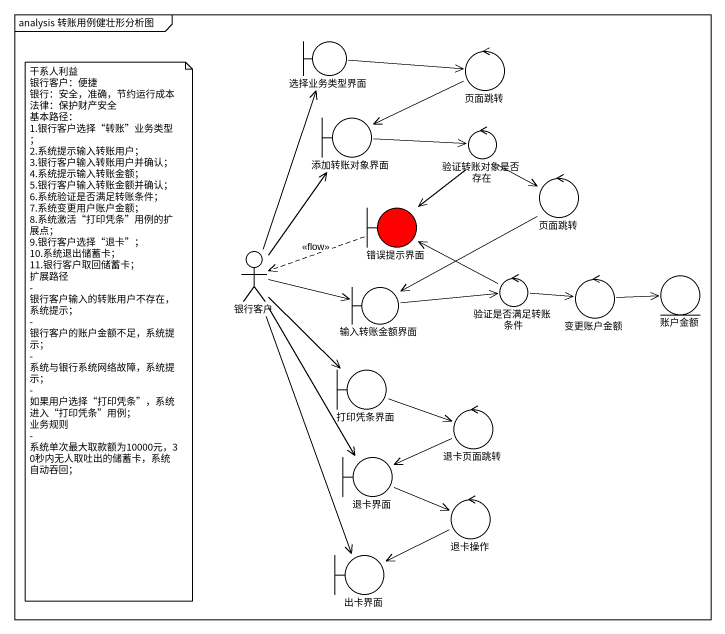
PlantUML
@startuml
mainframe analysis 转账用例健壮形分析图
boundary 选择业务类型界面
control 页面跳转
boundary 添加转账对象界面
control 验证转账对象是否存在
control "页面跳转" as 页面跳转_2
boundary 错误提示界面 #FF0000
actor 银行客户
boundary 输入转账金额界面
control 验证是否满足转账条件
control 变更账户金额
entity 账户金额
boundary 打印凭条界面
control 退卡页面跳转
boundary 退卡界面
control 退卡操作
boundary 出卡界面
选择业务类型界面 -right-> 页面跳转
页面跳转 -left-> 添加转账对象界面
添加转账对象界面 -right-> 验证转账对象是否存在
验证转账对象是否存在 --> 页面跳转_2
验证转账对象是否存在 --> 错误提示界面
页面跳转_2 --> 输入转账金额界面
错误提示界面 .left.> 银行客户 : <<flow>>
银行客户 -up-> 选择业务类型界面
银行客户 -up-> 添加转账对象界面
银行客户 -right-> 输入转账金额界面
银行客户 --> 打印凭条界面
银行客户 --> 退卡界面
银行客户 --> 出卡界面
输入转账金额界面 -right-> 验证是否满足转账条件
验证是否满足转账条件 -up-> 错误提示界面
验证是否满足转账条件 -right-> 变更账户金额
变更账户金额 -right-> 账户金额
打印凭条界面 -right-> 退卡页面跳转
退卡页面跳转 -left-> 退卡界面
退卡界面 -right-> 退卡操作
退卡操作 -left-> 出卡界面
note as N1
  干系人利益
  银行客户：便捷
  银行：安全，准确，节约运行成本
  法律：保护财产安全
  基本路径：
  1.银行客户选择“转账”业务类型；
  2.系统提示输入转账用户；
  3.银行客户输入转账用户并确认；
  4.系统提示输入转账金额；
  5.银行客户输入转账金额并确认；
  6.系统验证是否满足转账条件；
  7.系统变更用户账户金额；
  8.系统激活“打印凭条”用例的扩展点；
  9.银行客户选择“退卡”；
  10.系统退出储蓄卡；
  11.银行客户取回储蓄卡；
  扩展路径
  - 银行客户输入的转账用户不存在，系统提示；
  - 银行客户的账户金额不足，系统提示；
  - 系统与银行系统网络故障，系统提示；
  - 如果用户选择“打印凭条”，系统进入“打印凭条”用例；
  业务规则
  - 系统单次最大取款额为10000元，30秒内无人取吐出的储蓄卡，系统自动吞回；
end note
@enduml
